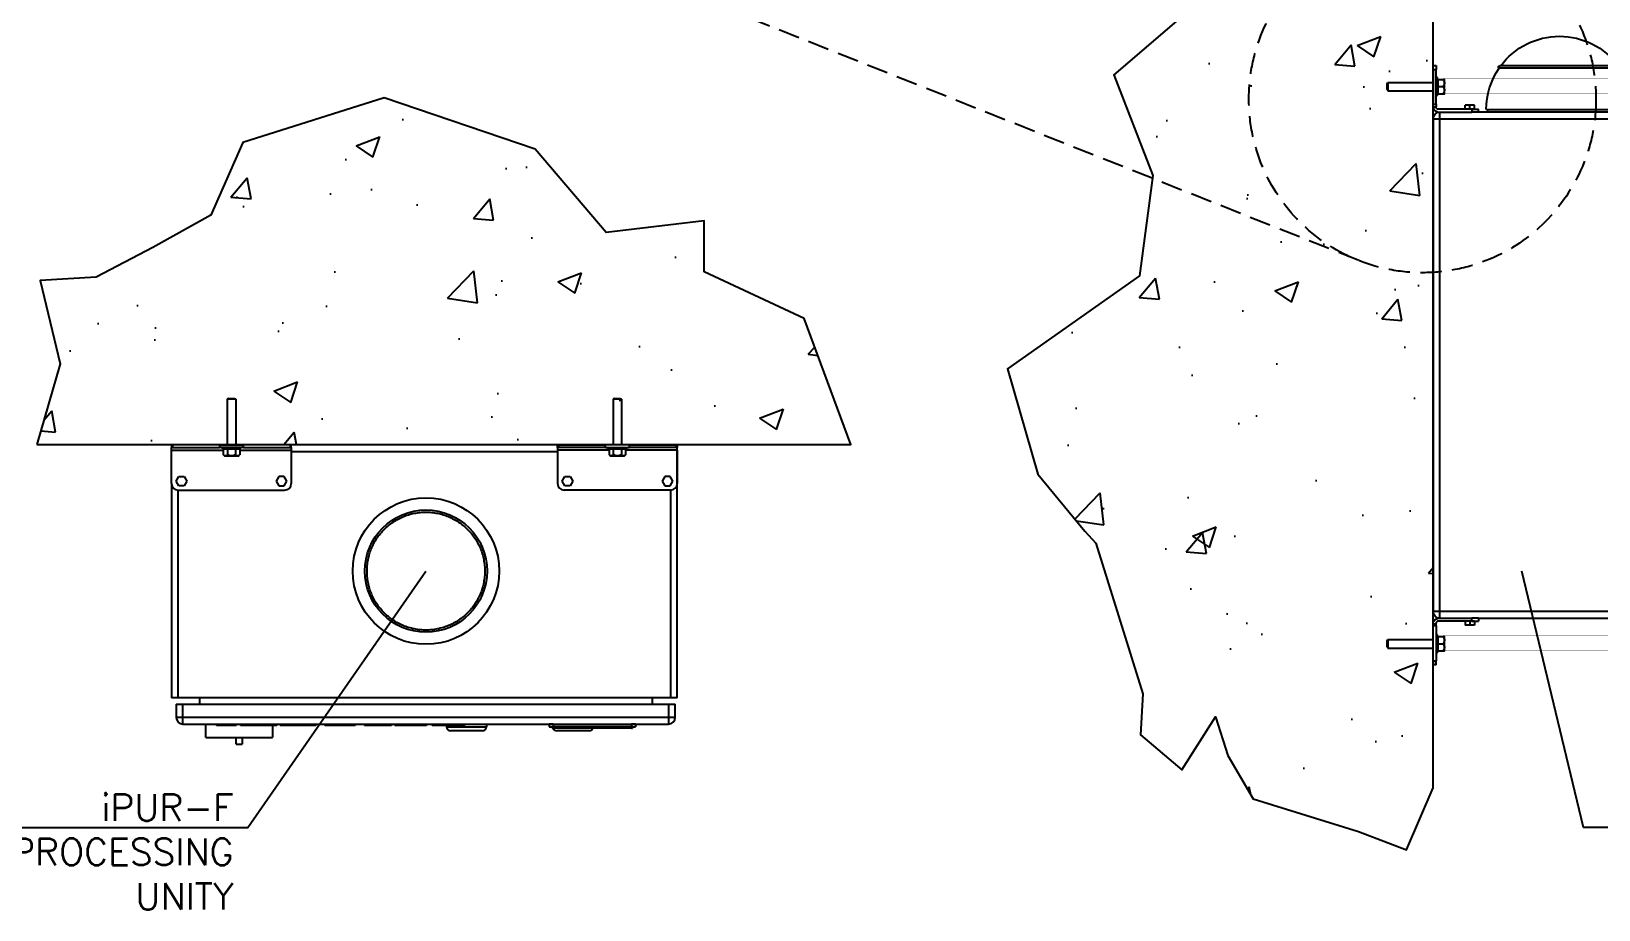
# Model space of a CAD drawing. Header units: millimetres. Extents: x 0 to 8410, y 0 to 5940.
# Drawn here: x 6564 to 7742, y 1434 to 2094 of the extents above; entities that cross this region are included whole.
import ezdxf

# ---------------------------------------------------------------- set-up
doc = ezdxf.new("R2010")
doc.units = ezdxf.units.MM
doc.header["$LTSCALE"] = 5
doc.linetypes.add('HIDDEN2', pattern=[4.7625, 3.175, -1.5875])
for name, color, linetype in [('DP_TUBOS', 7, 'Continuous'), ('ED1', 7, 'HIDDEN2'), ('EHA', 7, 'Continuous'), ('EL1', 8, 'Continuous'), ('EL2', 7, 'Continuous'), ('EL3', 3, 'Continuous'), ('EL5', 5, 'Continuous'), ('ER80', 3, 'Continuous')]:
    doc.layers.add(name, color=color, linetype=linetype)
doc.styles.add('R80', font='simplex.shx', dxfattribs={"height": 2})

# ---------------------------------------------------------------- blocks, each defined once
blk = doc.blocks.new('wdwqedw')
at = {"layer": 'EL1', "extrusion": (2.28848e-17, 1, 0)}
for p, q in [((174.5, 434), (84.7, 434)), ((75.6, 401.2), (183.6, 401.2)), ((75.6, 401.2), (75.6, 399.3)), ((183.6, 401.2), (183.6, 399.3))]:
    blk.add_line(p, q, dxfattribs=at)
at = {"layer": 'EL1', "extrusion": (0, 0, -1)}
for centre, radius, start, end in [((-129.6, 401.3), 55, 36.5556, 143.4444), ((-129.6, 401.3), 55, 359.9452, 34.2363), ((-84.7, 433), 0.99, 303.7219, 90), ((-174.5, 433), 0.99, 90, 234.1915), ((-129.6, 401.3), 55, 145.7377, 180.0548)]:
    blk.add_arc(centre, radius, start, end, dxfattribs=at)
at = {"layer": 'EL1'}
for points, knots in [([(175.1, 432.2), (175.1, 432.2), (175, 432.2), (174.7, 432.2), (174.5, 432.2), (173.9, 432.2), (173.5, 432.2), (172.7, 432.2), (172.2, 432.2), (171.1, 432.2), (170.5, 432.2), (169, 432.2), (168.3, 432.2), (166.6, 432.2), (165.6, 432.2), (163.7, 432.2), (162.8, 432.2), (160.8, 432.2), (159.7, 432.2), (157.4, 432.2), (156.1, 432.2), (153.6, 432.2), (152.3, 432.2), (149.6, 432.2), (148.3, 432.2), (145.7, 432.2), (144.3, 432.2), (141.5, 432.2), (140, 432.2), (137, 432.2), (135.5, 432.2), (132.5, 432.2), (131, 432.2), (128.2, 432.2), (126.7, 432.2), (123.8, 432.2), (122.2, 432.2), (119.2, 432.2), (117.8, 432.2), (114.9, 432.2), (113.5, 432.2), (110.9, 432.2), (109.6, 432.2), (107, 432.2), (105.6, 432.2), (103.1, 432.2), (101.9, 432.2), (99.6, 432.2), (98.5, 432.2), (96.5, 432.2), (95.5, 432.2), (93.6, 432.2), (92.7, 432.2), (91, 432.2), (90.2, 432.2), (88.8, 432.2), (88.2, 432.2), (87.1, 432.2), (86.6, 432.2), (85.7, 432.2), (85.4, 432.2), (84.8, 432.2), (84.5, 432.2), (84.2, 432.2), (84.2, 432.2), (84.2, 432.2)], [134.613261, 134.613261, 134.613261, 134.613261, 138.821276, 138.821276, 143.029291, 143.029291, 147.237306, 147.237306, 151.445321, 151.445321, 155.65313, 155.65313, 159.86094, 159.86094, 164.068749, 164.068749, 168.276559, 168.276559, 172.483989, 172.483989, 176.69142, 176.69142, 180.89885, 180.89885, 185.106281, 185.106281, 189.313215, 189.313215, 193.520149, 193.520149, 197.727083, 197.727083, 201.934017, 201.934017, 206.140414, 206.140414, 210.34681, 210.34681, 214.553207, 214.553207, 218.759603, 218.759603, 222.965503, 222.965503, 227.171402, 227.171402, 231.377302, 231.377302, 235.583201, 235.583201, 239.788719, 239.788719, 243.994237, 243.994237, 248.199756, 248.199756, 252.405274, 252.405274, 256.610586, 256.610586, 260.815898, 260.815898, 265.02121, 265.02121, 269.226522, 269.226522, 269.226522, 269.226522]), ([(74.7, 401.2), (74.7, 401.2), (74.8, 401.2), (75.5, 401.2), (76.3, 401.2), (79.5, 401.2), (82.4, 401.2), (90.2, 401.2), (94.9, 401.2), (105.8, 401.2), (112.1, 401.2), (125.6, 401.2), (132.7, 401.2), (146.8, 401.2), (153.6, 401.2), (165.7, 401.2), (170.8, 401.2), (178, 401.2), (180.5, 401.2), (183.2, 401.2), (183.9, 401.2), (184.5, 401.2), (184.6, 401.2), (184.6, 401.2)], [173.159053, 173.159053, 173.159053, 173.159053, 179.900753, 179.900753, 190.886702, 190.886702, 209.6302, 209.6302, 228.572679, 228.572679, 248.604979, 248.604979, 269.851092, 269.851092, 291.625783, 291.625783, 312.994314, 312.994314, 329.769942, 329.769942, 340.405825, 340.405825, 346.292813, 346.292813, 346.292813, 346.292813])]:
    blk.add_open_spline(points, degree=3, knots=knots, dxfattribs=at)
at = {"layer": 'EL2', "extrusion": (2.28848e-17, 1, 0)}
for p, q in [((37.8, 425.3), (36.8, 425.3)), ((37.8, 411.7), (37.8, 425.3)), ((0, 420.6), (0.5, 421.6)), ((0, 416.3), (0, 420.6)), ((0, 416.3), (0.5, 415.3)), ((0.5, 421.6), (0.5, 415.3)), ((0.5, 421.6), (34.7, 421.6)), ((0.5, 415.3), (34.7, 415.3)), ((38.1, 422.3), (37.8, 422.3)), ((38.1, 414.6), (37.8, 414.6)), ((38.1, 423.8), (42.1, 423.8)), ((38.1, 423.8), (38.1, 418.5)), ((38.1, 418.5), (42.1, 418.5)), ((38.1, 418.5), (38.1, 413.1)), ((38.1, 413.1), (42.1, 413.1)), ((37.8, 411.7), (36.8, 411.7)), ((244.5, 366.9), (245.5, 366.9)), ((245.5, 366.9), (245.5, 364.3)), ((245.5, 366.8), (246.6, 366.8)), ((246.6, 363.8), (246.6, 366.8)), ((244.5, 364.3), (245.5, 364.3)), ((244.5, 363.1), (245.5, 363.1)), ((244.5, 360.5), (245.5, 360.5)), ((244.5, 359.2), (245.5, 359.2)), ((244.5, 356.5), (245.5, 356.5)), ((244.5, 355.3), (245.5, 355.3)), ((245.5, 364.3), (245.5, 363.1)), ((245.5, 363.8), (246.6, 363.8)), ((245.5, 363.1), (245.5, 360.5)), ((245.5, 360.5), (245.5, 359.2)), ((245.5, 359.2), (245.5, 356.5)), ((245.5, 356.5), (245.5, 355.3)), ((245.5, 355.3), (245.5, 352.6)), ((246.6, 364.4), (247.6, 364.4)), ((246.6, 363.8), (247.6, 363.8)), ((246.6, 363.8), (246.6, 304.6)), ((247.6, 363.8), (247.6, 364.4)), ((247.6, 363.8), (247.6, 304.6)), ((244.5, 352.6), (245.5, 352.6)), ((244.5, 351.5), (245.5, 351.5)), ((244.5, 348.8), (245.5, 348.8)), ((244.5, 347.5), (245.5, 347.5)), ((244.5, 344.9), (245.5, 344.9)), ((245.5, 352.6), (245.5, 351.5)), ((245.5, 351.5), (245.5, 348.8)), ((245.5, 348.8), (245.5, 347.5)), ((245.5, 347.5), (245.5, 344.9)), ((245.5, 344.9), (245.5, 341)), ((244.5, 341), (245.5, 341)), ((244.5, 334.3), (245.5, 334.3)), ((244.5, 330.8), (245.5, 330.8)), ((244.5, 330.6), (245.5, 330.6)), ((244.5, 330.3), (245.5, 330.3)), ((245.5, 341), (245.5, 334.3)), ((245.5, 334.3), (245.5, 330.8)), ((245.5, 330.8), (245.5, 330.6)), ((245.5, 330.6), (245.5, 330.3)), ((245.5, 330.3), (245.5, 324.6)), ((244.5, 324.6), (245.5, 324.6)), ((245.5, 324.6), (245.5, 301.8)), ((244.5, 301.8), (245.5, 301.8)), ((244.5, 301.7), (245.5, 301.7)), ((244.5, 301.5), (245.5, 301.5)), ((244.5, 301.3), (245.5, 301.3)), ((245.5, 304.6), (246.6, 304.6)), ((245.5, 301.8), (245.5, 301.7)), ((245.5, 301.7), (245.5, 301.5)), ((245.5, 301.6), (246.6, 301.6)), ((245.5, 301.5), (245.5, 301.3)), ((246.6, 304.6), (247.6, 304.6)), ((246.6, 301.6), (246.6, 304.6)), ((246.6, 303.9), (247.6, 303.9)), ((247.6, 303.9), (247.6, 304.6)), ((254.5, 235.1), (254.5, 160.1)), ((259.5, 185), (259.5, 178)), ((244.5, 160.1), (254.5, 160.1)), ((244.5, 87), (246.5, 87)), ((246.5, 56.8), (246.5, 87)), ((249.5, 84), (249.5, 59.8)), ((244.5, 56.8), (246.5, 56.8)), ((0, 2.2), (0.5, 3.2)), ((0, -2.2), (0, 2.2)), ((0.5, 3.2), (0.5, -3.2)), ((0.5, 3.2), (34.7, 3.2)), ((37.8, 6.8), (36.8, 6.8)), ((37.8, -6.8), (37.8, 6.8)), ((38.1, 3.8), (37.8, 3.8)), ((38.1, 5.4), (42.1, 5.4)), ((38.1, 5.4), (38.1, 0)), ((38.1, 0), (42.1, 0)), ((38.1, 0), (38.1, -5.4)), ((0, -2.2), (0.5, -3.2)), ((0.5, -3.2), (34.7, -3.2)), ((37.8, -6.8), (36.8, -6.8)), ((38.1, -3.8), (37.8, -3.8)), ((38.1, -5.4), (42.1, -5.4))]:
    blk.add_line(p, q, dxfattribs=at)
at = {"layer": 'EL2', "extrusion": (0, 0, -1)}
for centre, radius, start, end in [((-244.5, 235.1), 10, 90, 180), ((-254.5, 185), 5, 90, 180), ((-254.5, 178), 5, 180, 270), ((-246.5, 84), 3, 90, 180), ((-246.5, 59.8), 3, 180, 270)]:
    blk.add_arc(centre, radius, start, end, dxfattribs=at)
at = {"layer": 'EL2'}
for points, knots in [([(42.1, 423.8), (42.2, 423.8), (42.2, 423.7), (42.5, 423.3), (42.6, 423), (42.9, 422.3), (43.1, 421.8), (43.1, 421.4), (43.1, 421.3), (43.1, 421.2), (43.1, 421.2), (43.1, 421.2), (43.1, 421.2), (43.1, 421.2)], [0, 0, 0, 0, 0.327654, 0.327654, 1.497968, 1.497968, 3.019149, 3.019149, 3.182486, 3.182486, 3.254058, 3.254058, 3.300214, 3.300214, 3.300214, 3.300214]), ([(43.1, 423.8), (43.1, 423.8), (43.1, 423.8), (43.1, 423.8), (43.1, 423.8), (43.1, 423.8), (43.1, 423.8), (43.1, 423.8), (43.1, 423.8), (43, 423.8), (43, 423.8), (42.8, 423.8), (42.5, 423.8), (42.1, 423.8)], [3.299345, 3.299345, 3.299345, 3.299345, 3.360496, 3.360496, 3.447554, 3.447554, 3.624346, 3.624346, 3.87742, 3.87742, 4.510003, 4.510003, 6.428709, 6.428709, 6.428709, 6.428709]), ([(43.1, 421.2), (43.1, 421.2), (43.1, 421.2), (43.1, 421.1), (43.1, 421.1), (43.1, 421.1), (43.1, 421.1), (43.1, 421), (43.1, 421), (43.1, 420.9), (43.1, 420.8), (43, 420.5), (43, 420.3), (42.8, 419.6), (42.5, 419.1), (42.1, 418.5)], [3.300214, 3.300214, 3.300214, 3.300214, 3.306709, 3.306709, 3.361831, 3.361831, 3.445634, 3.445634, 3.54958, 3.54958, 3.841996, 3.841996, 4.466021, 4.466021, 6.351493, 6.351493, 6.351493, 6.351493]), ([(42.1, 418.5), (42.2, 418.4), (42.2, 418.3), (42.5, 417.9), (42.6, 417.6), (42.9, 416.9), (43.1, 416.5), (43.1, 416), (43.1, 415.9), (43.1, 415.9), (43.1, 415.8), (43.1, 415.8), (43.1, 415.8), (43.1, 415.8)], [0, 0, 0, 0, 0.32758, 0.32758, 1.497099, 1.497099, 3.019347, 3.019347, 3.179843, 3.179843, 3.252783, 3.252783, 3.300235, 3.300235, 3.300235, 3.300235]), ([(43.1, 415.8), (43.1, 415.8), (43.1, 415.8), (43.1, 415.8), (43.1, 415.7), (43.1, 415.7), (43.1, 415.7), (43.1, 415.6), (43.1, 415.6), (43.1, 415.4), (43.1, 415.4), (43, 415.1), (43, 414.9), (42.8, 414.2), (42.5, 413.6), (42.1, 413.1)], [3.300235, 3.300235, 3.300235, 3.300235, 3.305154, 3.305154, 3.359743, 3.359743, 3.441081, 3.441081, 3.620686, 3.620686, 3.887705, 3.887705, 4.600943, 4.600943, 6.440408, 6.440408, 6.440408, 6.440408]), ([(42.1, 413.1), (42.2, 413.1), (42.2, 413.1), (42.5, 413.1), (42.6, 413.1), (42.9, 413.1), (43.1, 413.1), (43.1, 413.1), (43.1, 413.1), (43.1, 413.1), (43.1, 413.1), (43.1, 413.1), (43.1, 413.1), (43.1, 413.1), (43.1, 413.1), (43.1, 413.1)], [0, 0, 0, 0, 0.339548, 0.339548, 1.51437, 1.51437, 2.989653, 2.989653, 3.149729, 3.149729, 3.237378, 3.237378, 3.298995, 3.298995, 3.299345, 3.299345, 3.299345, 3.299345]), ([(42.1, 5.4), (42.2, 5.3), (42.2, 5.2), (42.5, 4.8), (42.6, 4.5), (42.9, 3.8), (43.1, 3.4), (43.1, 2.9), (43.1, 2.8), (43.1, 2.8), (43.1, 2.7), (43.1, 2.7), (43.1, 2.7), (43.1, 2.7)], [0, 0, 0, 0, 0.327654, 0.327654, 1.497968, 1.497968, 3.019149, 3.019149, 3.182486, 3.182486, 3.254058, 3.254058, 3.300214, 3.300214, 3.300214, 3.300214]), ([(43.1, 5.4), (43.1, 5.4), (43.1, 5.4), (43.1, 5.4), (43.1, 5.4), (43.1, 5.4), (43.1, 5.4), (43.1, 5.4), (43.1, 5.4), (43, 5.4), (43, 5.4), (42.8, 5.4), (42.5, 5.4), (42.1, 5.4)], [3.299345, 3.299345, 3.299345, 3.299345, 3.360496, 3.360496, 3.447554, 3.447554, 3.624346, 3.624346, 3.87742, 3.87742, 4.510003, 4.510003, 6.428709, 6.428709, 6.428709, 6.428709]), ([(43.1, 2.7), (43.1, 2.7), (43.1, 2.7), (43.1, 2.7), (43.1, 2.6), (43.1, 2.6), (43.1, 2.6), (43.1, 2.5), (43.1, 2.5), (43.1, 2.4), (43.1, 2.3), (43, 2), (43, 1.9), (42.8, 1.2), (42.5, 0.6), (42.1, 0)], [3.300214, 3.300214, 3.300214, 3.300214, 3.306709, 3.306709, 3.361831, 3.361831, 3.445634, 3.445634, 3.54958, 3.54958, 3.841996, 3.841996, 4.466021, 4.466021, 6.351493, 6.351493, 6.351493, 6.351493]), ([(42.1, 0), (42.2, -0.1), (42.2, -0.2), (42.5, -0.5), (42.6, -0.8), (42.9, -1.6), (43.1, -2), (43.1, -2.5), (43.1, -2.5), (43.1, -2.6), (43.1, -2.6), (43.1, -2.7), (43.1, -2.7), (43.1, -2.7)], [0, 0, 0, 0, 0.32758, 0.32758, 1.497099, 1.497099, 3.019347, 3.019347, 3.179843, 3.179843, 3.252783, 3.252783, 3.300235, 3.300235, 3.300235, 3.300235]), ([(43.1, -2.7), (43.1, -2.7), (43.1, -2.7), (43.1, -2.7), (43.1, -2.7), (43.1, -2.8), (43.1, -2.8), (43.1, -2.9), (43.1, -2.9), (43.1, -3), (43.1, -3.1), (43, -3.4), (43, -3.6), (42.8, -4.3), (42.5, -4.8), (42.1, -5.4)], [3.300235, 3.300235, 3.300235, 3.300235, 3.305154, 3.305154, 3.359743, 3.359743, 3.441081, 3.441081, 3.620686, 3.620686, 3.887705, 3.887705, 4.600943, 4.600943, 6.440408, 6.440408, 6.440408, 6.440408]), ([(42.1, -5.4), (42.2, -5.4), (42.2, -5.4), (42.5, -5.4), (42.6, -5.4), (42.9, -5.4), (43.1, -5.4), (43.1, -5.4), (43.1, -5.4), (43.1, -5.4), (43.1, -5.4), (43.1, -5.4), (43.1, -5.4), (43.1, -5.4), (43.1, -5.4), (43.1, -5.4)], [0, 0, 0, 0, 0.339548, 0.339548, 1.51437, 1.51437, 2.989653, 2.989653, 3.149729, 3.149729, 3.237378, 3.237378, 3.298995, 3.298995, 3.299345, 3.299345, 3.299345, 3.299345])]:
    blk.add_open_spline(points, degree=3, knots=knots, dxfattribs=at)
for points, weights in [([(43.1, 421.2), (43.1, 423.8), (43.1, 423.8)], [0.868347502413, 0.807007203691, 1]), ([(43.1, 418.5), (43.1, 419.9), (43.1, 421.2)], [1, 0.900099577495, 0.868347502413]), ([(43.1, 415.8), (43.1, 417), (43.1, 418.5)], [0.868347502413, 0.900099577495, 1]), ([(43.1, 413.1), (43.1, 413.1), (43.1, 415.8)], [1, 0.807007203691, 0.868347502413]), ([(43.1, 2.7), (43.1, 5.4), (43.1, 5.4)], [0.868347502413, 0.807007203691, 1]), ([(43.1, 0), (43.1, 1.4), (43.1, 2.7)], [1, 0.900099577495, 0.868347502413]), ([(43.1, -2.7), (43.1, -1.4), (43.1, 0)], [0.868347502413, 0.900099577495, 1]), ([(43.1, -5.4), (43.1, -5.4), (43.1, -2.7)], [1, 0.807007203691, 0.868347502413])]:
    blk.add_rational_spline(points, weights, degree=2, dxfattribs=at)
at = {"layer": 'EL3', "extrusion": (2.28848e-17, 1, 0)}
for p, q in [((34.7, 431.3), (34.7, 434.3)), ((34.7, 434.3), (36.8, 434.3)), ((34.7, 431.3), (36.8, 431.3)), ((34.7, 431.3), (34.7, 404.9)), ((36.8, 434.3), (36.8, 431.3)), ((36.8, 404.9), (36.8, 431.3)), ((36.8, 404.9), (34.7, 404.9)), ((34.7, 403.4), (34.7, 404.9)), ((34.7, 403.3), (36.8, 403.3)), ((36.8, 404.9), (36.8, 403.4)), ((63.8, 401.4), (38.7, 401.4)), ((58.6, 401.4), (58.6, 404.6)), ((62.1, 404.6), (58.6, 404.6)), ((62.1, 401.4), (58.6, 401.4)), ((62.1, 401.4), (62.1, 404.6)), ((65.6, 404.6), (62.1, 404.6)), ((65.6, 401.4), (62.1, 401.4)), ((63.8, 401.4), (68.8, 401.4)), ((63.8, 401.4), (63.8, 399.3)), ((65.6, 401.4), (65.6, 404.6)), ((68.8, 399.3), (68.8, 401.4)), ((34.7, 394.3), (39.7, 394.3)), ((34.7, 394.3), (34.7, 24.2)), ((38.7, 399.3), (63.8, 399.3)), ((39.7, 394.3), (39.7, 399.3)), ((39.7, 24.2), (39.7, 394.3)), ((39.7, 394.3), (224.7, 394.3)), ((68.8, 399.3), (63.8, 399.3)), ((224.7, 399.3), (68.8, 399.3)), ((224.7, 399.3), (224.7, 394.3)), ((224.7, 394.3), (224.7, 24.2)), ((229.6, 391.9), (229.6, 396.9)), ((239.5, 396.9), (229.6, 396.9)), ((229.6, 391.9), (239.5, 391.9)), ((229.6, 26.8), (229.6, 391.9)), ((239.5, 396.9), (239.5, 391.9)), ((239.5, 391.9), (244.5, 391.9)), ((239.5, 391.9), (239.5, 26.8)), ((244.5, 26.8), (244.5, 391.9)), ((224.7, 380.6), (229.6, 380.6)), ((229.6, 38), (224.7, 38)), ((39.7, 24.2), (34.7, 24.2)), ((39.7, 19.2), (39.7, 24.2)), ((224.7, 24.2), (39.7, 24.2)), ((224.7, 24.2), (224.7, 19.2)), ((229.6, 21.8), (229.6, 26.8)), ((239.5, 26.8), (229.6, 26.8)), ((244.5, 26.8), (239.5, 26.8)), ((239.5, 26.8), (239.5, 21.8)), ((34.7, 15.1), (36.8, 15.1)), ((34.7, 15.1), (34.7, 13.5)), ((36.8, 13.5), (34.7, 13.5)), ((34.7, -12.9), (34.7, 13.5)), ((36.8, 13.5), (36.8, 15.1)), ((36.8, 13.5), (36.8, -12.9)), ((38.7, 19.2), (63.8, 19.2)), ((63.8, 17), (38.7, 17)), ((58.6, 17), (58.6, 13.9)), ((62.1, 17), (58.6, 17)), ((62.1, 13.9), (58.6, 13.9)), ((62.1, 17), (62.1, 13.9)), ((65.6, 17), (62.1, 17)), ((65.6, 13.9), (62.1, 13.9)), ((68.8, 19.2), (63.8, 19.2)), ((63.8, 17), (63.8, 19.2)), ((63.8, 17), (68.8, 17)), ((65.6, 17), (65.6, 13.9)), ((68.8, 19.2), (68.8, 17)), ((68.8, 19.2), (224.7, 19.2)), ((229.6, 21.8), (239.5, 21.8)), ((34.7, -12.9), (34.7, -15.9)), ((34.7, -12.9), (36.8, -12.9)), ((36.8, -15.9), (34.7, -15.9)), ((36.8, -15.9), (36.8, -12.9))]:
    blk.add_line(p, q, dxfattribs=at)
at = {"layer": 'EL3'}
for centre, radius, start, end in [((38.7, 403.4), 4.06, 180.3738, 270), ((38.7, 15.1), 1.94, 90, 179.2182)]:
    blk.add_arc(centre, radius, start, end, dxfattribs=at)
at = {"layer": 'EL3', "extrusion": (0, 0, -1)}
for centre, radius, start, end in [((-38.7, 403.4), 1.94, 270, 359.2182), ((-39.7, 394.3), 5, 0, 89.8068), ((-239.5, 391.9), 5, 90, 180), ((-39.7, 24.2), 5, 270.103, 0), ((-239.5, 26.8), 5, 180, 270), ((-38.7, 15.1), 4.06, 0.3738, 90)]:
    blk.add_arc(centre, radius, start, end, dxfattribs=at)
at = {"layer": 'EL3'}
for points in [[(34.7, 403.4), (34.7, 403.4), (34.7, 403.3), (34.7, 403.3)], [(36.8, 403.3), (36.8, 403.3), (36.8, 403.4), (36.8, 403.4)], [(34.7, 15.1), (34.7, 15.1), (34.7, 15.1), (34.7, 15.1)], [(36.8, 15.1), (36.8, 15.1), (36.8, 15.1), (36.8, 15.1)]]:
    blk.add_open_spline(points, degree=3, dxfattribs=at)
blk = doc.blocks.new('qwdwwqdqw')
at = {"layer": 'EL1'}
for radius in [55, 45.9]:
    blk.add_circle((146.1, -129.6), radius, dxfattribs=at)
blk.add_open_spline([(146.1, -173.9), (147.4, -173.9), (148.9, -173.9), (151.8, -173.6), (153.2, -173.4), (156.2, -172.8), (157.6, -172.4), (160.4, -171.6), (161.8, -171.1), (164.3, -170), (165.6, -169.4), (168.2, -168.1), (169.4, -167.3), (171.9, -165.6), (173.1, -164.7), (175.4, -162.9), (176.4, -161.9), (178.4, -160), (179.3, -158.9), (181.2, -156.7), (182.1, -155.5), (183.7, -153), (184.5, -151.7), (185.9, -149.1), (186.5, -147.8), (187.5, -145.3), (188, -144), (188.9, -141.2), (189.2, -139.7), (189.8, -136.8), (190, -135.3), (190.3, -132.4), (190.4, -131), (190.4, -128.2), (190.3, -126.8), (190, -123.9), (189.8, -122.4), (189.2, -119.5), (188.9, -118.1), (188, -115.3), (187.5, -113.9), (186.5, -111.4), (185.9, -110.1), (184.5, -107.5), (183.7, -106.2), (182.1, -103.8), (181.2, -102.6), (179.3, -100.3), (178.3, -99.3), (176.4, -97.3), (175.4, -96.4), (173.1, -94.5), (171.9, -93.6), (169.4, -92), (168.1, -91.2), (165.6, -89.8), (164.3, -89.2), (161.7, -88.2), (160.4, -87.7), (157.6, -86.8), (156.2, -86.5), (153.2, -85.9), (151.8, -85.7), (148.9, -85.4), (147.4, -85.3), (144.7, -85.3), (143.3, -85.4), (140.4, -85.7), (138.9, -85.9), (136, -86.5), (134.5, -86.8), (131.7, -87.7), (130.4, -88.2), (127.8, -89.2), (126.6, -89.8), (124, -91.2), (122.7, -92), (120.2, -93.6), (119, -94.5), (116.8, -96.4), (115.7, -97.3), (113.8, -99.3), (112.8, -100.3), (110.9, -102.6), (110.1, -103.8), (108.4, -106.2), (107.6, -107.5), (106.3, -110.1), (105.7, -111.4), (104.6, -113.9), (104.1, -115.3), (103.3, -118.1), (102.9, -119.5), (102.3, -122.4), (102.1, -123.9), (101.8, -126.8), (101.8, -128.2), (101.8, -131), (101.8, -132.4), (102.1, -135.3), (102.3, -136.8), (102.9, -139.7), (103.3, -141.2), (104.1, -144), (104.6, -145.3), (105.6, -147.8), (106.3, -149.1), (107.6, -151.7), (108.4, -153), (110, -155.5), (110.9, -156.7), (112.8, -158.9), (113.8, -160), (115.7, -161.9), (116.7, -162.9), (119, -164.7), (120.2, -165.6), (122.7, -167.3), (124, -168.1), (126.5, -169.4), (127.8, -170), (130.4, -171.1), (131.7, -171.6), (134.5, -172.4), (136, -172.8), (138.9, -173.4), (140.4, -173.6), (143.3, -173.9), (144.7, -173.9), (146.1, -173.9)], degree=3, knots=[0, 0, 0, 0, 4.102089, 4.102089, 8.204178, 8.204178, 12.306268, 12.306268, 16.408357, 16.408357, 20.510244, 20.510244, 24.612131, 24.612131, 28.714017, 28.714017, 32.815904, 32.815904, 36.91742, 36.91742, 41.018935, 41.018935, 45.120451, 45.120451, 49.221966, 49.221966, 53.322999, 53.322999, 57.424032, 57.424032, 61.525066, 61.525066, 65.626099, 65.626099, 69.726614, 69.726614, 73.82713, 73.82713, 77.927645, 77.927645, 82.028161, 82.028161, 86.128203, 86.128203, 90.228245, 90.228245, 94.328287, 94.328287, 98.428329, 98.428329, 102.528011, 102.528011, 106.627692, 106.627692, 110.727373, 110.727373, 114.827055, 114.827055, 118.926543, 118.926543, 123.026031, 123.026031, 127.125519, 127.125519, 131.225006, 131.225006, 135.324494, 135.324494, 139.423982, 139.423982, 143.52347, 143.52347, 147.622958, 147.622958, 151.722639, 151.722639, 155.822321, 155.822321, 159.922002, 159.922002, 164.021684, 164.021684, 168.121726, 168.121726, 172.221768, 172.221768, 176.32181, 176.32181, 180.421852, 180.421852, 184.522367, 184.522367, 188.622883, 188.622883, 192.723399, 192.723399, 196.823914, 196.823914, 200.924947, 200.924947, 205.02598, 205.02598, 209.127014, 209.127014, 213.228047, 213.228047, 217.329562, 217.329562, 221.431078, 221.431078, 225.532593, 225.532593, 229.634109, 229.634109, 233.735996, 233.735996, 237.837882, 237.837882, 241.939769, 241.939769, 246.041656, 246.041656, 250.143745, 250.143745, 254.245834, 254.245834, 258.347924, 258.347924, 262.450013, 262.450013, 262.450013, 262.450013], dxfattribs=at)
at = {"layer": 'EL2'}
for p, q in [((-2.2, 0), (-3.2, -0.5)), ((-2.2, 0), (2.2, 0)), ((287.7, 0), (286.7, -0.5)), ((287.7, 0), (292.1, 0)), ((292.1, 0), (292.1, 0)), ((3.2, -0.5), (-3.2, -0.5)), ((-3.2, -0.5), (-3.2, -34.7)), ((2.2, 0), (3.2, -0.5)), ((3.2, -0.5), (3.2, -34.7)), ((293.1, -0.5), (286.7, -0.5)), ((286.7, -0.5), (286.7, -34.7)), ((292.1, 0), (293.1, -0.5)), ((292.1, 0), (293.1, -0.5)), ((293.1, -0.5), (293.1, -0.5)), ((293.1, -0.5), (293.1, -34.7)), ((293.1, -0.5), (293.1, -34.7)), ((-9, -34.7), (9, -34.7)), ((-9, -34.7), (-9, -36.8)), ((9, -36.8), (9, -34.7)), ((298.9, -34.7), (280.9, -34.7)), ((280.9, -36.8), (280.9, -34.7)), ((298.9, -34.7), (298.9, -36.8)), ((9, -36.8), (-9, -36.8)), ((-6.8, -37.8), (-6.8, -36.8)), ((-6.8, -37.8), (6.8, -37.8)), ((-3.1, -38.1), (-6.2, -38.1)), ((-6.2, -38.1), (-6.2, -42.1)), ((-5.4, -43.1), (-6.2, -42.1)), ((-3.8, -38.1), (-3.8, -37.8)), ((-3.1, -38.1), (-3.1, -42.1)), ((3.1, -38.1), (-3.1, -38.1)), ((6.2, -38.1), (3.1, -38.1)), ((3.1, -38.1), (3.1, -42.1)), ((3.8, -38.1), (3.8, -37.8)), ((6.2, -38.1), (6.2, -42.1)), ((6.8, -37.8), (6.8, -36.8)), ((280.9, -36.8), (298.9, -36.8)), ((283.1, -37.8), (283.1, -36.8)), ((283.1, -37.8), (296.7, -37.8)), ((286.8, -38.1), (283.7, -38.1)), ((283.7, -38.1), (283.7, -42.1)), ((284.5, -43.1), (283.7, -42.1)), ((286.1, -38.1), (286.1, -37.8)), ((286.8, -38.1), (286.8, -42.1)), ((293, -38.1), (286.8, -38.1)), ((296.1, -38.1), (293, -38.1)), ((293, -38.1), (293, -42.1)), ((293.7, -38.1), (293.7, -37.8)), ((296.1, -38.1), (296.1, -42.1)), ((296.7, -37.8), (296.7, -36.8))]:
    blk.add_line(p, q, dxfattribs=at)
for points, knots in [([(-4.6, -43.1), (-4.7, -43.1), (-4.7, -43.1), (-4.7, -43.1), (-4.7, -43.1), (-4.7, -43.1), (-4.7, -43.1), (-4.7, -43.1), (-4.8, -43.1), (-4.8, -43.1), (-4.9, -43.1), (-5, -43), (-5.1, -43), (-5.5, -42.8), (-5.9, -42.5), (-6.2, -42.1)], [3.300214, 3.300214, 3.300214, 3.300214, 3.306709, 3.306709, 3.361831, 3.361831, 3.445634, 3.445634, 3.54958, 3.54958, 3.841996, 3.841996, 4.466021, 4.466021, 6.351493, 6.351493, 6.351493, 6.351493]), ([(-3.1, -42.1), (-3.1, -42.2), (-3.2, -42.2), (-3.4, -42.5), (-3.6, -42.6), (-4, -42.9), (-4.3, -43.1), (-4.5, -43.1), (-4.6, -43.1), (-4.6, -43.1), (-4.6, -43.1), (-4.6, -43.1), (-4.6, -43.1), (-4.6, -43.1)], [0, 0, 0, 0, 0.327654, 0.327654, 1.497968, 1.497968, 3.019149, 3.019149, 3.182486, 3.182486, 3.254058, 3.254058, 3.300214, 3.300214, 3.300214, 3.300214]), ([(0, -43.1), (0, -43.1), (0, -43.1), (-0.1, -43.1), (-0.1, -43.1), (-0.2, -43.1), (-0.3, -43.1), (-0.4, -43.1), (-0.5, -43.1), (-0.8, -43), (-1, -43), (-1.8, -42.8), (-2.4, -42.5), (-3.1, -42.1)], [3.299345, 3.299345, 3.299345, 3.299345, 3.360496, 3.360496, 3.447554, 3.447554, 3.624346, 3.624346, 3.87742, 3.87742, 4.510003, 4.510003, 6.428709, 6.428709, 6.428709, 6.428709]), ([(3.1, -42.1), (3, -42.2), (2.9, -42.2), (2.5, -42.5), (2.1, -42.6), (1.3, -42.9), (0.8, -43.1), (0.3, -43.1), (0.2, -43.1), (0.1, -43.1), (0.1, -43.1), (0, -43.1), (0, -43.1), (0, -43.1), (0, -43.1), (0, -43.1)], [0, 0, 0, 0, 0.339548, 0.339548, 1.51437, 1.51437, 2.989653, 2.989653, 3.149729, 3.149729, 3.237378, 3.237378, 3.298995, 3.298995, 3.299345, 3.299345, 3.299345, 3.299345]), ([(4.6, -43.1), (4.6, -43.1), (4.6, -43.1), (4.6, -43.1), (4.6, -43.1), (4.6, -43.1), (4.6, -43.1), (4.5, -43.1), (4.5, -43.1), (4.4, -43.1), (4.4, -43.1), (4.2, -43), (4.1, -43), (3.7, -42.8), (3.4, -42.5), (3.1, -42.1)], [3.300236, 3.300236, 3.300236, 3.300236, 3.305154, 3.305154, 3.359744, 3.359744, 3.441081, 3.441081, 3.620686, 3.620686, 3.887706, 3.887706, 4.600943, 4.600943, 6.440409, 6.440409, 6.440409, 6.440409]), ([(6.2, -42.1), (6.2, -42.2), (6.1, -42.2), (5.9, -42.5), (5.7, -42.6), (5.3, -42.9), (5, -43.1), (4.8, -43.1), (4.7, -43.1), (4.7, -43.1), (4.7, -43.1), (4.7, -43.1), (4.7, -43.1), (4.6, -43.1)], [0, 0, 0, 0, 0.327581, 0.327581, 1.4971, 1.4971, 3.019347, 3.019347, 3.179843, 3.179843, 3.252783, 3.252783, 3.300236, 3.300236, 3.300236, 3.300236]), ([(285.2, -43.1), (285.2, -43.1), (285.2, -43.1), (285.2, -43.1), (285.2, -43.1), (285.2, -43.1), (285.2, -43.1), (285.2, -43.1), (285.1, -43.1), (285.1, -43.1), (285, -43.1), (284.9, -43), (284.8, -43), (284.4, -42.8), (284, -42.5), (283.7, -42.1)], [3.300214, 3.300214, 3.300214, 3.300214, 3.306709, 3.306709, 3.361831, 3.361831, 3.445634, 3.445634, 3.54958, 3.54958, 3.841996, 3.841996, 4.466021, 4.466021, 6.351493, 6.351493, 6.351493, 6.351493]), ([(286.8, -42.1), (286.7, -42.2), (286.7, -42.2), (286.5, -42.5), (286.3, -42.6), (285.9, -42.9), (285.6, -43.1), (285.4, -43.1), (285.3, -43.1), (285.3, -43.1), (285.3, -43.1), (285.3, -43.1), (285.3, -43.1), (285.2, -43.1)], [0, 0, 0, 0, 0.327654, 0.327654, 1.497968, 1.497968, 3.019149, 3.019149, 3.182486, 3.182486, 3.254058, 3.254058, 3.300214, 3.300214, 3.300214, 3.300214]), ([(289.9, -43.1), (289.9, -43.1), (289.9, -43.1), (289.8, -43.1), (289.8, -43.1), (289.7, -43.1), (289.6, -43.1), (289.5, -43.1), (289.4, -43.1), (289.1, -43), (288.9, -43), (288.1, -42.8), (287.4, -42.5), (286.8, -42.1)], [3.299345, 3.299345, 3.299345, 3.299345, 3.360496, 3.360496, 3.447554, 3.447554, 3.624346, 3.624346, 3.87742, 3.87742, 4.510003, 4.510003, 6.428709, 6.428709, 6.428709, 6.428709]), ([(293, -42.1), (292.9, -42.2), (292.8, -42.2), (292.4, -42.5), (292, -42.6), (291.2, -42.9), (290.7, -43.1), (290.2, -43.1), (290.1, -43.1), (290, -43.1), (290, -43.1), (289.9, -43.1), (289.9, -43.1), (289.9, -43.1), (289.9, -43.1), (289.9, -43.1)], [0, 0, 0, 0, 0.339548, 0.339548, 1.51437, 1.51437, 2.989653, 2.989653, 3.149729, 3.149729, 3.237378, 3.237378, 3.298995, 3.298995, 3.299345, 3.299345, 3.299345, 3.299345]), ([(294.5, -43.1), (294.5, -43.1), (294.5, -43.1), (294.5, -43.1), (294.5, -43.1), (294.5, -43.1), (294.5, -43.1), (294.4, -43.1), (294.4, -43.1), (294.3, -43.1), (294.3, -43.1), (294.1, -43), (294, -43), (293.6, -42.8), (293.3, -42.5), (293, -42.1)], [3.300236, 3.300236, 3.300236, 3.300236, 3.305154, 3.305154, 3.359744, 3.359744, 3.441081, 3.441081, 3.620686, 3.620686, 3.887706, 3.887706, 4.600943, 4.600943, 6.440409, 6.440409, 6.440409, 6.440409]), ([(296.1, -42.1), (296, -42.2), (296, -42.2), (295.8, -42.5), (295.6, -42.6), (295.2, -42.9), (294.9, -43.1), (294.7, -43.1), (294.6, -43.1), (294.6, -43.1), (294.6, -43.1), (294.6, -43.1), (294.6, -43.1), (294.5, -43.1)], [0, 0, 0, 0, 0.327581, 0.327581, 1.4971, 1.4971, 3.019347, 3.019347, 3.179843, 3.179843, 3.252783, 3.252783, 3.300236, 3.300236, 3.300236, 3.300236])]:
    blk.add_open_spline(points, degree=3, knots=knots, dxfattribs=at)
for points, weights in [([(-5.4, -43.1), (-5.4, -43.1), (-4.6, -43.1)], [1, 0.900099577495, 0.868347502413]), ([(-4.6, -43.1), (-3.1, -43.1), (0, -43.1)], [0.868347502413, 0.807007203691, 1]), ([(0, -43.1), (3.1, -43.1), (4.6, -43.1)], [1, 0.807007203691, 0.868347502413]), ([(4.6, -43.1), (5.4, -43.1), (5.4, -43.1)], [0.868347502413, 0.900099577495, 1]), ([(284.5, -43.1), (284.5, -43.1), (285.2, -43.1)], [1, 0.900099577495, 0.868347502413]), ([(285.2, -43.1), (286.8, -43.1), (289.9, -43.1)], [0.868347502413, 0.807007203691, 1]), ([(289.9, -43.1), (293, -43.1), (294.5, -43.1)], [1, 0.807007203691, 0.868347502413]), ([(294.5, -43.1), (295.3, -43.1), (295.3, -43.1)], [0.868347502413, 0.900099577495, 1])]:
    blk.add_rational_spline(points, weights, degree=2, dxfattribs=at)
for points in [[(5.4, -43.1), (6.2, -42.1)], [(295.3, -43.1), (296.1, -42.1)]]:
    blk.add_open_spline(points, degree=1, dxfattribs=at)
at = {"layer": 'EL3'}
for p, q in [((-45, -34.7), (-45, -36.8)), ((-45, -34.7), (-44.2, -34.7)), ((-44.2, -36.8), (-44.2, -34.7)), ((-9, -34.7), (-44.2, -34.7)), ((44.1, -34.7), (9, -34.7)), ((44.1, -34.7), (44.9, -34.7)), ((44.1, -34.7), (44.1, -36.8)), ((44.9, -36.8), (44.9, -34.7)), ((245, -34.7), (44.9, -34.7)), ((245, -36.8), (245, -34.7)), ((245.8, -34.7), (245, -34.7)), ((245.8, -34.7), (245.8, -36.8)), ((245.8, -34.7), (280.9, -34.7)), ((298.9, -34.7), (334.1, -34.7)), ((334.9, -34.7), (334.1, -34.7)), ((334.1, -36.8), (334.1, -34.7)), ((334.9, -38.7), (334.9, -34.7)), ((334.9, -34.7), (334.9, -34.7)), ((334.9, -34.7), (334.9, -36.8)), ((-45, -38.7), (-45, -36.8)), ((-44.2, -36.8), (-45, -36.8)), ((-45, -63.8), (-45, -38.7)), ((-45, -38.7), (-6.2, -38.7)), ((-44.2, -36.8), (-9, -36.8)), ((6.2, -38.7), (44.9, -38.7)), ((9, -36.8), (44.1, -36.8)), ((44.9, -36.8), (44.1, -36.8)), ((44.9, -36.8), (44.9, -38.7)), ((44.9, -38.7), (44.9, -63.8)), ((44.9, -39.7), (245, -39.7)), ((245, -36.8), (245, -38.7)), ((245, -36.8), (245.8, -36.8)), ((245, -38.7), (245, -63.8)), ((283.7, -38.7), (245, -38.7)), ((280.9, -36.8), (245.8, -36.8)), ((334.9, -38.7), (296.1, -38.7)), ((334.1, -36.8), (298.9, -36.8)), ((334.1, -36.8), (334.9, -36.8)), ((334.9, -38.7), (334.9, -36.8)), ((334.9, -38.7), (334.9, -63.8)), ((334.9, -38.7), (334.9, -38.7)), ((334.9, -63.8), (334.9, -38.7)), ((334.9, -39.7), (334.9, -39.7)), ((334.9, -224.7), (334.9, -39.7)), ((-41.6, -62.1), (-39.6, -58.6)), ((-39.6, -58.6), (-35.6, -58.6)), ((-35.6, -58.6), (-33.6, -62.1)), ((35.5, -58.6), (33.5, -62.1)), ((39.5, -58.6), (35.5, -58.6)), ((41.5, -62.1), (39.5, -58.6)), ((248.4, -62.1), (250.4, -58.6)), ((250.4, -58.6), (254.4, -58.6)), ((254.4, -58.6), (256.4, -62.1)), ((325.5, -58.6), (323.5, -62.1)), ((329.5, -58.6), (325.5, -58.6)), ((331.5, -62.1), (329.5, -58.6)), ((-45, -63.8), (-45, -224.7)), ((-39.6, -65.6), (-41.6, -62.1)), ((-40, -68.8), (39.9, -68.8)), ((-40, -224.7), (-40, -68.8)), ((-35.6, -65.6), (-39.6, -65.6)), ((-33.6, -62.1), (-35.6, -65.6)), ((33.5, -62.1), (35.5, -65.6)), ((35.5, -65.6), (39.5, -65.6)), ((39.5, -65.6), (41.5, -62.1)), ((250.4, -65.6), (248.4, -62.1)), ((329.9, -68.8), (250, -68.8)), ((254.4, -65.6), (250.4, -65.6)), ((256.4, -62.1), (254.4, -65.6)), ((323.5, -62.1), (325.5, -65.6)), ((325.5, -65.6), (329.5, -65.6)), ((329.5, -65.6), (331.5, -62.1)), ((329.9, -68.8), (329.9, -224.7)), ((-40, -224.7), (-45, -224.7)), ((-41.5, -229.6), (-36.5, -229.6)), ((-41.5, -229.6), (-41.5, -239.5)), ((329.9, -224.7), (-40, -224.7)), ((-36.5, -239.5), (-36.5, -229.6)), ((-36.5, -229.6), (328.4, -229.6)), ((-24, -224.7), (-24, -229.6)), ((316.1, -224.7), (316.1, -229.6)), ((328.4, -229.6), (333.4, -229.6)), ((328.4, -229.6), (328.4, -239.5)), ((334.9, -224.7), (329.9, -224.7)), ((333.4, -239.5), (333.4, -229.6)), ((-36.5, -239.5), (-41.5, -239.5)), ((-36.5, -244.5), (-36.5, -239.5)), ((328.4, -239.5), (-36.5, -239.5)), ((-36.5, -244.5), (328.4, -244.5)), ((-19.3, -254.5), (-19.3, -244.5)), ((-11.3, -244.5), (-11.3, -245.5)), ((-3, -245.5), (-11.3, -245.5)), ((-3, -244.5), (-3, -245.5)), ((3.6, -245.5), (-3, -245.5)), ((3.6, -244.5), (3.6, -245.5)), ((6.8, -244.5), (6.8, -245.5)), ((13.7, -245.5), (6.8, -245.5)), ((13.7, -244.5), (13.7, -245.5)), ((16.7, -245.5), (13.7, -245.5)), ((16.7, -244.5), (16.7, -245.5)), ((23.6, -245.5), (16.7, -245.5)), ((23.6, -244.5), (23.6, -245.5)), ((25, -245.5), (23.6, -245.5)), ((25, -244.5), (25, -245.5)), ((26.8, -245.5), (25, -245.5)), ((26.8, -244.5), (26.8, -245.5)), ((33.5, -245.5), (26.8, -245.5)), ((30.7, -245.5), (30.7, -254.5)), ((33.5, -244.5), (33.5, -245.5)), ((33.8, -245.5), (33.5, -245.5)), ((33.8, -244.5), (33.8, -245.5)), ((34, -245.5), (33.8, -245.5)), ((34, -244.5), (34, -245.5)), ((36.6, -244.5), (36.6, -245.5)), ((43.3, -245.5), (36.6, -245.5)), ((43.3, -244.5), (43.3, -245.5)), ((44, -245.5), (43.3, -245.5)), ((44, -244.5), (44, -245.5)), ((44.9, -245.5), (44, -245.5)), ((44.9, -244.5), (44.9, -245.5)), ((46, -245.5), (44.9, -245.5)), ((46, -244.5), (46, -245.5)), ((46.5, -245.5), (46, -245.5)), ((46.5, -244.5), (46.5, -245.5)), ((53.4, -245.5), (46.5, -245.5)), ((53.4, -244.5), (53.4, -245.5)), ((55, -245.5), (53.4, -245.5)), ((55, -244.5), (55, -245.5)), ((56.4, -245.5), (55, -245.5)), ((56.4, -244.5), (56.4, -245.5)), ((63.3, -245.5), (56.4, -245.5)), ((63.3, -244.5), (63.3, -245.5)), ((70, -244.5), (70, -245.5)), ((76.6, -245.5), (70, -245.5)), ((76.6, -244.5), (76.6, -245.5)), ((76.9, -245.5), (76.6, -245.5)), ((76.9, -244.5), (76.9, -245.5)), ((77.2, -245.5), (76.9, -245.5)), ((77.2, -244.5), (77.2, -245.5)), ((77.6, -245.5), (77.2, -245.5)), ((77.6, -244.5), (77.6, -245.5)), ((77.9, -245.5), (77.6, -245.5)), ((77.9, -244.5), (77.9, -245.5)), ((78.4, -245.5), (77.9, -245.5)), ((78.4, -244.5), (78.4, -245.5)), ((79.2, -245.5), (78.4, -245.5)), ((79.2, -244.5), (79.2, -245.5)), ((81.3, -245.5), (79.2, -245.5)), ((81.3, -244.5), (81.3, -245.5)), ((82.5, -245.5), (81.3, -245.5)), ((82.5, -244.5), (82.5, -245.5)), ((83.5, -245.5), (82.5, -245.5)), ((83.5, -244.5), (83.5, -245.5)), ((84.5, -245.5), (83.5, -245.5)), ((84.5, -244.5), (84.5, -245.5)), ((85.1, -245.5), (84.5, -245.5)), ((85.1, -244.5), (85.1, -245.5)), ((85.6, -245.5), (85.1, -245.5)), ((85.6, -244.5), (85.6, -245.5)), ((86.2, -245.5), (85.6, -245.5)), ((86.2, -244.5), (86.2, -245.5)), ((92.9, -245.5), (86.2, -245.5)), ((92.9, -244.5), (92.9, -245.5)), ((99.9, -244.5), (99.9, -245.5)), ((106.7, -245.5), (99.9, -245.5)), ((106.7, -244.5), (106.7, -245.5)), ((106.8, -245.5), (106.7, -245.5)), ((106.8, -244.5), (106.8, -245.5)), ((107.2, -245.5), (106.8, -245.5)), ((107.2, -244.5), (107.2, -245.5)), ((107.9, -245.5), (107.2, -245.5)), ((107.9, -244.5), (107.9, -245.5)), ((108.6, -245.5), (107.9, -245.5)), ((108.6, -244.5), (108.6, -245.5)), ((109.7, -245.5), (108.6, -245.5)), ((109.7, -244.5), (109.7, -245.5)), ((110.7, -245.5), (109.7, -245.5)), ((110.7, -244.5), (110.7, -245.5)), ((112, -245.5), (110.7, -245.5)), ((112, -244.5), (112, -245.5)), ((113.2, -245.5), (112, -245.5)), ((113.2, -244.5), (113.2, -245.5)), ((114.6, -245.5), (113.2, -245.5)), ((114.6, -244.5), (114.6, -245.5)), ((117.4, -245.5), (114.6, -245.5)), ((117.4, -244.5), (117.4, -245.5)), ((120, -245.5), (117.4, -245.5)), ((120, -244.5), (120, -245.5)), ((120.2, -245.5), (120, -245.5)), ((120.2, -244.5), (120.2, -245.5)), ((122.6, -244.5), (122.6, -245.5)), ((122.7, -245.5), (122.6, -245.5)), ((122.7, -244.5), (122.7, -245.5)), ((123.1, -245.5), (122.7, -245.5)), ((123.1, -244.5), (123.1, -245.5)), ((123.4, -245.5), (123.1, -245.5)), ((123.4, -244.5), (123.4, -245.5)), ((124, -245.5), (123.4, -245.5)), ((124, -244.5), (124, -245.5)), ((124.7, -245.5), (124, -245.5)), ((124.7, -244.5), (124.7, -245.5)), ((125, -245.5), (124.7, -245.5)), ((125, -244.5), (125, -245.5)), ((125.2, -245.5), (125, -245.5)), ((125.2, -244.5), (125.2, -245.5)), ((125.5, -245.5), (125.2, -245.5)), ((125.5, -244.5), (125.5, -245.5)), ((126.1, -245.5), (125.5, -245.5)), ((126.1, -244.5), (126.1, -245.5)), ((127.3, -245.5), (126.1, -245.5)), ((127.3, -244.5), (127.3, -245.5)), ((128.7, -245.5), (127.3, -245.5)), ((128.7, -244.5), (128.7, -245.5)), ((130.5, -245.5), (128.7, -245.5)), ((130.5, -244.5), (130.5, -245.5)), ((134.3, -245.5), (130.5, -245.5)), ((134.3, -244.5), (134.3, -245.5)), ((136.1, -245.5), (134.3, -245.5)), ((136.1, -244.5), (136.1, -245.5)), ((138.5, -245.5), (136.1, -245.5)), ((138.5, -244.5), (138.5, -245.5)), ((140.6, -245.5), (138.5, -245.5)), ((140.6, -244.5), (140.6, -245.5)), ((141.4, -245.5), (140.6, -245.5)), ((141.4, -244.5), (141.4, -245.5)), ((142.2, -245.5), (141.4, -245.5)), ((142.2, -244.5), (142.2, -245.5)), ((142.8, -245.5), (142.2, -245.5)), ((142.8, -244.5), (142.8, -245.5)), ((143.3, -245.5), (142.8, -245.5)), ((143.3, -244.5), (143.3, -245.5)), ((143.8, -245.5), (143.3, -245.5)), ((143.8, -244.5), (143.8, -245.5)), ((144.4, -245.5), (143.8, -245.5)), ((144.4, -244.5), (144.4, -245.5)), ((144.8, -245.5), (144.4, -245.5)), ((144.8, -244.5), (144.8, -245.5)), ((145.1, -245.5), (144.8, -245.5)), ((145.1, -244.5), (145.1, -245.5)), ((145.3, -245.5), (145.1, -245.5)), ((145.3, -244.5), (145.3, -245.5)), ((145.4, -245.5), (145.3, -245.5)), ((145.4, -244.5), (145.4, -245.5)), ((145.6, -245.5), (145.4, -245.5)), ((145.6, -244.5), (145.6, -245.5)), ((145.9, -245.5), (145.6, -245.5)), ((145.9, -244.5), (145.9, -245.5)), ((146.4, -245.5), (145.9, -245.5)), ((146.4, -244.5), (146.4, -245.5)), ((150.7, -244.5), (150.7, -245.5)), ((150.9, -245.5), (150.7, -245.5)), ((150.9, -244.5), (150.9, -245.5)), ((151.3, -245.5), (150.9, -245.5)), ((151.3, -244.5), (151.3, -245.5)), ((151.7, -245.5), (151.3, -245.5)), ((151.7, -244.5), (151.7, -245.5)), ((152, -245.5), (151.7, -245.5)), ((152, -244.5), (152, -245.5)), ((152.7, -245.5), (152, -245.5)), ((152.7, -244.5), (152.7, -245.5)), ((153.3, -245.5), (152.7, -245.5)), ((153.3, -244.5), (153.3, -245.5)), ((153.9, -245.5), (153.3, -245.5)), ((153.9, -244.5), (153.9, -245.5)), ((154.9, -245.5), (153.9, -245.5)), ((154.9, -244.5), (154.9, -245.5)), ((155.7, -245.5), (154.9, -245.5)), ((155.7, -244.5), (155.7, -245.5)), ((156.5, -245.5), (155.7, -245.5)), ((156.5, -244.5), (156.5, -245.5)), ((157.6, -245.5), (156.5, -245.5)), ((157.6, -244.5), (157.6, -245.5)), ((158.7, -245.5), (157.6, -245.5)), ((158.7, -244.5), (158.7, -245.5)), ((159.7, -245.5), (158.7, -245.5)), ((159.7, -244.5), (159.7, -245.5)), ((161, -245.5), (159.7, -245.5)), ((161, -244.5), (161, -245.5)), ((162.3, -245.5), (161, -245.5)), ((161.5, -245.5), (161.5, -246.5)), ((161.5, -246.5), (191.7, -246.5)), ((162.3, -244.5), (162.3, -245.5)), ((163.6, -245.5), (162.3, -245.5)), ((163.6, -244.5), (163.6, -245.5)), ((165, -245.5), (163.6, -245.5)), ((165, -244.5), (165, -245.5)), ((166.6, -245.5), (165, -245.5)), ((166.6, -244.5), (166.6, -245.5)), ((168.1, -245.5), (166.6, -245.5)), ((168.1, -244.5), (168.1, -245.5)), ((175, -245.5), (168.1, -245.5)), ((175, -244.5), (175, -245.5)), ((191.7, -244.5), (191.7, -246.5)), ((238.6, -244.6), (238.6, -246.6)), ((241.6, -244.6), (238.6, -244.6)), ((238.6, -246.6), (241.6, -246.6)), ((240.9, -246.6), (240.9, -247.6)), ((241.5, -244.5), (241.5, -244.6)), ((241.6, -244.6), (241.6, -246.6)), ((241.6, -244.6), (300.5, -244.6)), ((241.6, -246.6), (241.6, -247.6)), ((300.5, -246.6), (241.6, -246.6)), ((271.7, -244.5), (271.7, -244.6)), ((303.5, -244.6), (300.5, -244.6)), ((300.5, -244.6), (300.5, -246.6)), ((300.5, -246.6), (300.5, -247.6)), ((300.5, -246.6), (303.5, -246.6)), ((301.2, -246.6), (301.2, -247.6)), ((303.5, -244.6), (303.5, -246.6)), ((333.4, -239.5), (328.4, -239.5)), ((328.4, -239.5), (328.4, -244.5)), ((-19.3, -254.5), (30.7, -254.5)), ((3.4, -259.5), (3.4, -254.5)), ((8.1, -254.5), (8.1, -259.5)), ((188.7, -249.5), (164.5, -249.5)), ((240.9, -247.6), (241.6, -247.6)), ((300.5, -247.6), (241.6, -247.6)), ((268.7, -249.5), (244.5, -249.5)), ((300.5, -247.6), (301.2, -247.6)), ((3.4, -259.5), (8.1, -259.5))]:
    blk.add_line(p, q, dxfattribs=at)
for centre, radius, start, end in [((329.9, -39.7), 5, 360, 0.1944), ((-40, -63.8), 5, 180, 270), ((39.9, -63.8), 5, 270, 0), ((250, -63.8), 5, 180, 270), ((329.9, -63.8), 5, 270, 0), ((329.9, -63.8), 5, 359.8633, 0), ((-36.5, -239.5), 5, 180, 270), ((164.5, -246.5), 3, 180, 270), ((188.7, -246.5), 3, 270, 0), ((328.4, -239.5), 5, 270, 0), ((244.5, -246.5), 3, 201.5102, 270), ((268.7, -246.5), 3, 270, 338.4898)]:
    blk.add_arc(centre, radius, start, end, dxfattribs=at)
for points in [[(-45, -34.7), (-45, -34.7), (-45, -34.7), (-45, -34.7)], [(-45, -34.7), (-45, -34.7), (-45, -34.7), (-45, -34.7)], [(44.9, -34.7), (44.9, -34.7), (44.9, -34.7), (44.9, -34.7)], [(44.9, -34.7), (44.9, -34.7), (44.9, -34.7), (44.9, -34.7)], [(245, -34.7), (245, -34.7), (245, -34.7), (245, -34.7)], [(334.9, -34.7), (334.9, -34.7), (334.9, -34.7), (334.9, -34.7)], [(334.9, -34.7), (334.9, -34.7), (334.9, -34.7), (334.9, -34.7)], [(-45, -36.8), (-45, -36.8), (-45, -36.8), (-45, -36.8)], [(44.9, -36.8), (44.9, -36.8), (44.9, -36.8), (44.9, -36.8)], [(245, -36.8), (245, -36.8), (245, -36.8), (245, -36.8)], [(334.9, -36.8), (334.9, -36.8), (334.9, -36.8), (334.9, -36.8)]]:
    blk.add_open_spline(points, degree=3, dxfattribs=at)

msp = doc.modelspace()

# ---------------------------------------------------------------- hatches: boundary and pattern name
at = {"layer": 'EHA'}
h = msp.add_hatch(dxfattribs=at)
h.set_pattern_fill('AR-CONC', color=256)
h.set_pattern_definition([(50, (2159.92, -1783.63), (182.1847, -15.939), [19.05, -209.55]), (355, (2159.92, -1783.63), (-35.2434, 191.057), [15.24, -167.6406]), (100.4514, (2175.1, -1784.96), (146.9412, 175.1178), [16.19, -178.09]), (46.1842, (2159.92, -1732.83), (271.079, -42.042), [28.575, -314.325]), (96.6356, (2182.5, -1736.34), (237.404, 247.426), [24.285, -267.136]), (351.184, (2159.92, -1732.83), (237.404, 247.426), [22.86, -251.46]), (21, (2185.32, -1745.53), (151.6144, -102.2652), [19.05, -209.55]), (326, (2185.32, -1745.53), (61.802, 184.188), [15.24, -167.64]), (71.4514, (2197.96, -1754.06), (213.4164, 81.923), [16.19, -178.09]), (37.5, (2159.92, -1783.635), (3.0886, 84.55504), [0, -165.608, 0, -170.18, 0, -168.275]), (7.5, (2159.92, -1783.635), (66.8197, 100.1806), [0, -97.028, 0, -161.798, 0, -64.135]), (327.5, (2103.28, -1783.635), (135.5906, -5.72874), [0, -63.5, 0, -198.12, 0, -262.89]), (317.5, (2077.88, -1783.63), (148.1292, 25.4265), [0, -82.55, 0, -131.572, 0, -186.69])])
h.paths.add_polyline_path([(7617.7, 2068), (7617.7, 2195.4), (7463.3, 2134.5), (7377.8, 2060.9), (7406.9, 1985.5), (7396.9, 1910.1), (7297.8, 1840.1), (7320.5, 1761), (7356, 1718.3), (7364.2, 1709.2), (7399.6, 1596.2), (7397.8, 1565.3), (7428.7, 1539), (7454.2, 1578.9), (7463.3, 1549.9), (7482.4, 1517.2), (7561.5, 1492.6), (7597.6, 1479), (7617.7, 1525.5)])
h = msp.add_hatch(dxfattribs=at)
h.set_pattern_fill('AR-CONC', color=256)
h.set_pattern_definition([(50, (3452.16, -753.2), (182.1847, -15.939), [19.05, -209.55]), (355, (3452.16, -753.2), (-35.2434, 191.057), [15.24, -167.6406]), (100.4514, (3467.35, -754.52), (146.941, 175.118), [16.19, -178.09]), (46.184, (3452.16, -702.4), (271.079, -42.042), [28.575, -314.325]), (96.6356, (3474.75, -705.9), (237.404, 247.426), [24.285, -267.136]), (351.184, (3452.16, -702.4), (237.404, 247.426), [22.86, -251.46]), (21, (3477.56, -715.1), (151.6144, -102.265), [19.05, -209.55]), (326, (3477.56, -715.1), (61.802, 184.188), [15.24, -167.64]), (71.4514, (3490.2, -723.61), (213.4164, 81.923), [16.19, -178.09]), (37.5, (3452.165, -753.19), (3.0886, 84.555), [0, -165.608, 0, -170.18, 0, -168.275]), (7.5, (3452.165, -753.19), (66.8197, 100.1806), [0, -97.028, 0, -161.798, 0, -64.135]), (327.5, (3395.52, -753.19), (135.5906, -5.7287), [0, -63.5, 0, -198.12, 0, -262.89]), (317.5, (3370.12, -753.19), (148.1292, 25.4265), [0, -82.55, 0, -131.572, 0, -186.69])])
h.paths.add_polyline_path([(6568.5, 1783.3), (7180, 1783.3), (7145, 1878), (7069.8, 1913), (7069.8, 1951.4), (6996.3, 1942.5), (6942.9, 2005.2), (6829.4, 2043.7), (6723.2, 2010.2), (6699.2, 1955.7), (6655.5, 1931.2), (6613.1, 1909), (6570.8, 1906.6), (6585.9, 1843.9)])

# ---------------------------------------------------------------- linework, layer by layer
for points in [[(6414.6, 1495.7), (6727, 1495.7), (6860.8, 1688.3)], [(8043.1, 1495.7), (7730.7, 1495.7), (7684.4, 1688.3)]]:
    msp.add_lwpolyline(points)
at = {"layer": 'ED1'}
msp.add_line((7561.4, 1921.7), (7073.2, 2115.8), dxfattribs=at)
msp.add_circle((7609.6, 2042.8), 130.4, dxfattribs=at)
at = {"layer": 'EL5'}
msp.add_lwpolyline([(7617.7, 2068), (7617.7, 2195.4), (7463.3, 2134.5), (7377.8, 2060.9), (7406.9, 1985.5), (7396.9, 1910.1), (7297.8, 1840.1), (7320.5, 1761), (7356, 1718.3), (7364.2, 1709.2), (7399.6, 1596.2), (7397.8, 1565.3), (7428.7, 1539), (7454.2, 1578.9), (7463.3, 1549.9), (7482.4, 1517.2), (7561.5, 1492.6), (7597.6, 1479), (7617.7, 1525.5), (7617.7, 2068)], dxfattribs=at)
msp.add_lwpolyline([(6568.5, 1783.3), (7180, 1783.3), (7145, 1878), (7069.8, 1913), (7069.8, 1951.4), (6996.3, 1942.5), (6942.9, 2005.2), (6829.4, 2043.7), (6723.2, 2010.2), (6699.2, 1955.7), (6655.5, 1931.2), (6613.1, 1909), (6570.8, 1906.6), (6585.9, 1843.9), (6568.5, 1783.3)], close=True, dxfattribs=at)

# ---------------------------------------------------------------- block references
at = {"layer": 'DP_TUBOS'}
for name, p in [('wdwqedw', (7583, 1633.7)), ('qwdwwqdqw', (6714.7, 1817.9))]:
    msp.add_blockref(name, p, dxfattribs=at)

# ---------------------------------------------------------------- texts
at = {"layer": 'ER80', "insert": (6716.2, 1520.7), "char_height": 20, "width": 300.2, "attachment_point": 3, "style": 'R80'}
msp.add_mtext('iPUR-F\\PRADAR PROCESSING UNITY', dxfattribs=at)

doc.saveas('drawing.dxf')
